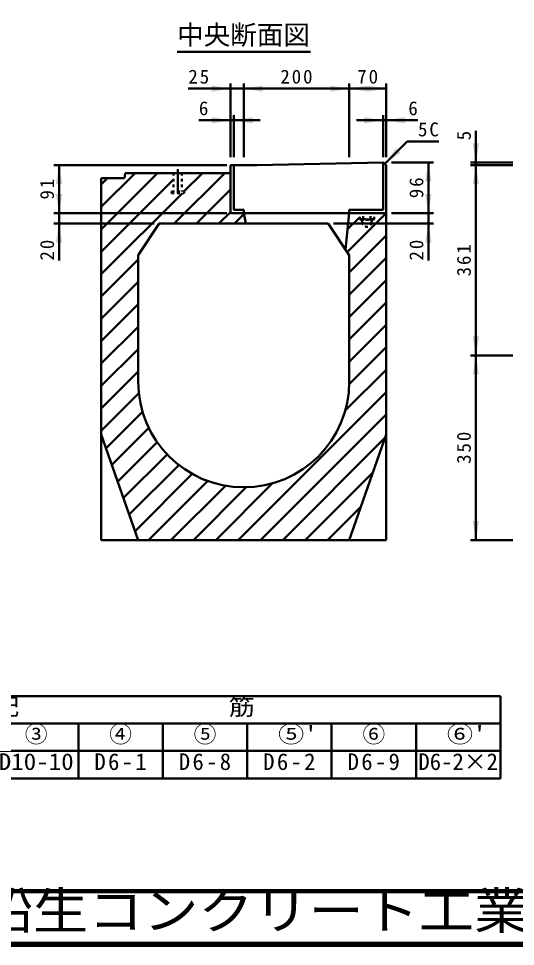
# Model space of a CAD drawing. Units: millimetres, scale not verified. Extents: x 100 to 4105, y 100 to 2870.
# Drawn here: x 973 to 1915, y 100 to 1860 of the extents above; entities that cross this region are included whole.
import ezdxf
from ezdxf.enums import TextEntityAlignment as Align

# ---------------------------------------------------------------- set-up
doc = ezdxf.new("R2010")
doc.units = ezdxf.units.MM
doc.header["$LTSCALE"] = 5
doc.linetypes.add('USER1', pattern=[2.2, 1, -1.2])
doc.linetypes.add('USER2', pattern=[13.4, 10, -1.2, 1, -1.2])
doc.layers.add('V-nasSTD', color=7, linetype='Continuous', lineweight=35)
doc.styles.add('ＭＳ ゴシック', font='')
doc.styles.get('ＭＳ ゴシック').set_extended_font_data('MS Gothic')

msp = doc.modelspace()

# ---------------------------------------------------------------- hatches: boundary and pattern name
at = {"layer": 'V-nasSTD'}
for points in [[(1339.172, 1720.691), (1375.172, 1726.691), (1339.172, 1732.691)], [(1436.172, 1720.691), (1400.172, 1726.691), (1436.172, 1732.691)], [(1564.172, 1732.691), (1600.172, 1726.691), (1564.172, 1720.691)], [(1636.172, 1720.691), (1600.172, 1726.691), (1636.172, 1732.691)], [(1634.172, 1732.691), (1670.172, 1726.691), (1634.172, 1720.691)], [(1339.172, 1660.691), (1375.172, 1666.691), (1339.172, 1672.691)], [(1417.172, 1660.691), (1381.172, 1666.691), (1417.172, 1672.691)], [(1628.172, 1672.691), (1664.172, 1666.691), (1628.172, 1660.691)], [(1706.172, 1660.691), (1670.172, 1666.691), (1706.172, 1672.691)], [(1834.172, 1622.691), (1840.172, 1586.691), (1846.172, 1622.691)], [(1688.885, 1613.889), (1667.672, 1584.191), (1697.37, 1605.404)], [(1756.172, 1550.691), (1750.172, 1586.691), (1744.172, 1550.691)], [(1044.172, 1545.691), (1050.172, 1581.691), (1056.172, 1545.691)], [(1846.172, 1545.691), (1840.172, 1581.691), (1834.172, 1545.691)], [(1056.172, 1526.691), (1050.172, 1490.691), (1044.172, 1526.691)], [(1744.172, 1526.691), (1750.172, 1490.691), (1756.172, 1526.691)], [(1056.172, 1434.691), (1050.172, 1470.691), (1044.172, 1434.691)], [(1756.172, 1434.691), (1750.172, 1470.691), (1744.172, 1434.691)], [(1834.172, 1256.691), (1840.172, 1220.691), (1846.172, 1256.691)], [(1846.172, 1184.691), (1840.172, 1220.691), (1834.172, 1184.691)], [(1834.172, 906.691), (1840.172, 870.691), (1846.172, 906.691)]]:
    msp.add_hatch(color=256, dxfattribs=at).paths.add_polyline_path(points)

# ---------------------------------------------------------------- linework, layer by layer
at = {"layer": 'V-nasSTD', "lineweight": 50}
for p, q in [((1273.769, 1796.691), (1526.575, 1796.691)), ((1295.172, 1726.691), (1375.172, 1726.691)), ((1375.172, 1596.691), (1375.172, 1736.691)), ((1400.172, 1726.691), (1375.172, 1726.691)), ((1400.172, 1596.691), (1400.172, 1736.691)), ((1600.172, 1726.691), (1400.172, 1726.691)), ((1600.172, 1596.691), (1600.172, 1736.691)), ((1670.172, 1726.691), (1600.172, 1726.691)), ((1670.172, 1596.691), (1670.172, 1736.691)), ((1381.172, 1596.691), (1381.172, 1676.691)), ((1664.172, 1596.691), (1664.172, 1676.691)), ((1315.172, 1666.691), (1375.172, 1666.691)), ((1375.172, 1666.691), (1381.172, 1666.691)), ((1431.172, 1666.691), (1381.172, 1666.691)), ((1614.172, 1666.691), (1664.172, 1666.691)), ((1664.172, 1666.691), (1670.172, 1666.691)), ((1730.172, 1666.691), (1670.172, 1666.691)), ((1840.172, 1646.691), (1840.172, 1586.691)), ((1710.098, 1626.617), (1667.672, 1584.191)), ((1710.098, 1626.617), (1770.098, 1626.617)), ((1425.172, 1581.691), (1664.172, 1586.691)), ((1664.172, 1586.691), (1664.172, 1496.691)), ((1664.172, 1586.691), (1665.172, 1586.691)), ((1665.172, 1586.691), (1670.172, 1581.691)), ((1680.172, 1586.691), (1760.172, 1586.691)), ((1750.172, 1490.691), (1750.172, 1586.691)), ((1910.172, 1586.691), (1830.172, 1586.691)), ((1840.172, 1581.691), (1840.172, 1586.691)), ((1368.172, 1581.691), (1040.172, 1581.691)), ((1050.172, 1490.691), (1050.172, 1581.691)), ((1130.172, 1459.845), (1237.018, 1566.691)), ((1130.172, 1502.271), (1194.592, 1566.691)), ((1175.172, 1566.691), (1174.172, 1556.691)), ((1375.172, 1566.691), (1175.172, 1566.691)), ((1268.297, 1470.691), (1364.297, 1566.691)), ((1286.871, 1531.691), (1321.871, 1566.691)), ((1375.172, 1581.691), (1425.172, 1581.691)), ((1375.172, 1581.691), (1375.172, 1490.691)), ((1375.172, 1490.691), (1375.172, 1566.691)), ((1375.172, 1490.691), (1375.172, 1566.691)), ((1381.172, 1581.691), (1381.172, 1496.691)), ((1670.172, 1490.691), (1670.172, 1581.691)), ((1670.172, 1581.691), (1670.172, 1490.691)), ((1670.172, 870.691), (1670.172, 1581.191)), ((1910.172, 1581.691), (1830.172, 1581.691)), ((1840.172, 1220.691), (1840.172, 1581.691)), ((1130.172, 870.691), (1130.172, 1556.691)), ((1130.172, 1556.691), (1174.172, 1556.691)), ((1130.172, 1544.697), (1142.165, 1556.691)), ((1130.172, 1417.418), (1267.172, 1554.418)), ((1310.724, 1470.691), (1375.172, 1535.139)), ((1130.172, 1374.992), (1283.871, 1528.691)), ((1381.172, 1496.691), (1400.172, 1496.691)), ((1400.172, 1496.691), (1400.172, 1490.691)), ((1664.172, 1496.691), (1600.172, 1496.691)), ((1600.172, 1496.691), (1600.172, 1490.691)), ((1368.172, 1490.691), (1040.172, 1490.691)), ((1050.172, 1470.691), (1050.172, 1490.691)), ((1353.15, 1470.691), (1375.172, 1492.712)), ((1375.172, 1490.691), (1400.172, 1490.691)), ((1382.613, 1470.691), (1400.57, 1488.648)), ((1400.172, 1490.691), (1404.072, 1470.691)), ((1600.172, 1490.691), (1400.172, 1490.691)), ((1600.172, 1490.691), (1593.001, 1421.447)), ((1596.157, 1416.713), (1670.135, 1490.691)), ((1596.991, 1459.973), (1620.172, 1483.154)), ((1670.172, 1490.691), (1600.172, 1490.691)), ((1680.172, 1490.691), (1760.172, 1490.691)), ((1750.172, 1470.691), (1750.172, 1490.691)), ((1230.172, 1470.691), (1040.172, 1470.691)), ((1050.172, 1400.691), (1050.172, 1470.691)), ((1240.172, 1470.691), (1200.172, 1410.691)), ((1240.172, 1470.691), (1560.172, 1470.691)), ((1560.172, 1470.691), (1600.172, 1410.691)), ((1570.172, 1470.691), (1760.172, 1470.691)), ((1750.172, 1400.691), (1750.172, 1470.691)), ((1600.172, 1378.301), (1670.172, 1448.301)), ((1200.172, 1410.691), (1200.172, 1170.691)), ((1600.172, 1410.691), (1600.172, 1170.691)), ((1130.172, 1332.565), (1200.172, 1402.565)), ((1600.172, 1335.875), (1670.172, 1405.875)), ((1130.172, 1290.139), (1200.172, 1360.139)), ((1600.172, 1293.448), (1670.172, 1363.448)), ((1600.172, 1251.022), (1670.172, 1321.022)), ((1130.172, 1247.712), (1200.172, 1317.712)), ((1130.172, 1247.712), (1200.172, 1317.712)), ((1130.172, 1205.286), (1200.172, 1275.286)), ((1600.172, 1208.596), (1670.172, 1278.596)), ((1200.172, 1232.86), (1130.172, 1162.86)), ((1600.12, 1166.117), (1670.172, 1236.169)), ((1910.172, 1220.691), (1830.172, 1220.691)), ((1840.172, 870.691), (1840.172, 1220.691)), ((1200.172, 1190.433), (1130.172, 1120.433)), ((1592.596, 1116.167), (1670.172, 1193.743)), ((1201.333, 1149.168), (1130.172, 1078.007)), ((1389.546, 870.691), (1670.172, 1151.316)), ((1208.424, 1113.833), (1139.275, 1044.683)), ((1431.973, 870.691), (1670.172, 1108.89)), ((1220.289, 1083.271), (1150.274, 1013.256)), ((1130.172, 1070.691), (1200.172, 870.691)), ((1161.273, 981.829), (1235.963, 1056.518)), ((1474.399, 870.691), (1667.896, 1064.187)), ((1670.172, 1070.691), (1600.172, 870.691)), ((1172.273, 950.402), (1254.997, 1033.126)), ((1183.272, 918.975), (1277.234, 1012.937)), ((1194.272, 887.548), (1302.748, 996.024)), ((1516.826, 870.691), (1645.051, 998.916)), ((1219.841, 870.691), (1331.866, 982.717)), ((1262.267, 870.691), (1365.326, 973.75)), ((1304.694, 870.691), (1404.746, 970.743)), ((1347.12, 870.691), (1454.695, 978.266)), ((1559.252, 870.691), (1622.206, 933.645)), ((1130.172, 870.691), (1670.172, 870.691)), ((1910.172, 870.691), (1830.172, 870.691)), ((926.803, 574.682), (1086.803, 574.682)), ((1086.803, 574.682), (1246.803, 574.682)), ((1406.803, 574.682), (1246.803, 574.682)), ((1566.803, 574.682), (1406.803, 574.682)), ((1726.803, 574.682), (1566.803, 574.682)), ((1886.803, 574.682), (1726.803, 574.682)), ((1886.803, 522.682), (1886.803, 574.682)), ((926.803, 522.682), (1086.803, 522.682)), ((1086.803, 522.682), (1246.803, 522.682)), ((1086.803, 470.682), (1086.803, 522.682)), ((1086.803, 522.682), (1086.803, 470.682)), ((1246.803, 470.682), (1246.803, 522.682)), ((1246.803, 522.682), (1406.803, 522.682)), ((1406.803, 522.682), (1566.803, 522.682)), ((1406.803, 470.682), (1406.803, 522.682)), ((1406.803, 522.682), (1406.803, 470.682)), ((1566.803, 522.682), (1726.803, 522.682)), ((1566.803, 470.682), (1566.803, 522.682)), ((1566.803, 522.682), (1566.803, 470.682)), ((1726.803, 522.682), (1886.803, 522.682)), ((1726.803, 470.682), (1726.803, 522.682)), ((1726.803, 522.682), (1726.803, 470.682)), ((1886.803, 470.682), (1886.803, 522.682)), ((926.803, 470.682), (1086.803, 470.682)), ((1086.803, 470.682), (1246.803, 470.682)), ((1086.803, 418.682), (1086.803, 470.682)), ((1086.803, 470.682), (1086.803, 418.682)), ((1246.803, 418.682), (1246.803, 470.682)), ((1246.803, 470.682), (1406.803, 470.682)), ((1406.803, 470.682), (1566.803, 470.682)), ((1406.803, 418.682), (1406.803, 470.682)), ((1406.803, 470.682), (1406.803, 418.682)), ((1566.803, 470.682), (1726.803, 470.682)), ((1566.803, 418.682), (1566.803, 470.682)), ((1566.803, 470.682), (1566.803, 418.682)), ((1726.803, 470.682), (1886.803, 470.682)), ((1726.803, 418.682), (1726.803, 470.682)), ((1726.803, 470.682), (1726.803, 418.682)), ((1886.803, 418.682), (1886.803, 470.682)), ((926.803, 418.682), (1086.803, 418.682)), ((1086.803, 418.682), (1246.803, 418.682)), ((1246.803, 418.682), (1406.803, 418.682)), ((1406.803, 418.682), (1566.803, 418.682)), ((1566.803, 418.682), (1726.803, 418.682)), ((1726.803, 418.682), (1886.803, 418.682))]:
    msp.add_line(p, q, dxfattribs=at)
at = {"layer": 'V-nasSTD', "linetype": 'USER1', "lineweight": 50}
for p, q in [((1267.172, 1566.691), (1267.172, 1531.691)), ((1283.172, 1566.691), (1283.172, 1531.691)), ((1263.172, 1531.691), (1287.172, 1531.691)), ((1263.172, 1531.691), (1263.172, 1528.691)), ((1287.172, 1531.691), (1287.172, 1528.691)), ((1263.172, 1528.691), (1287.172, 1528.691)), ((1620.172, 1478.691), (1620.172, 1490.691)), ((1620.172, 1490.691), (1647.172, 1490.691)), ((1620.172, 1478.691), (1647.172, 1478.691)), ((1622.172, 1477.691), (1621.972, 1478.691)), ((1626.672, 1479.691), (1626.672, 1490.691)), ((1640.672, 1479.691), (1640.672, 1490.691)), ((1645.172, 1477.691), (1645.372, 1478.691)), ((1647.172, 1478.691), (1647.172, 1490.691)), ((1622.172, 1477.691), (1645.172, 1477.691)), ((1624.672, 1473.691), (1624.672, 1477.691)), ((1642.672, 1473.691), (1642.672, 1477.691))]:
    msp.add_line(p, q, dxfattribs=at)
at = {"layer": 'V-nasSTD', "linetype": 'USER2', "lineweight": 50}
msp.add_line((1275.172, 1573.691), (1275.172, 1528.691), dxfattribs=at)
at = {"layer": 'V-nasSTD', "lineweight": 100}
for p, q in [((105, 205), (4100, 205)), ((105, 205), (4100, 205)), ((105, 205), (4100, 205)), ((105, 105), (4100, 105)), ((105, 105), (4100, 105)), ((105, 105), (4100, 105))]:
    msp.add_line(p, q, dxfattribs=at)
at = {"layer": 'V-nasSTD', "lineweight": 13}
msp.add_lwpolyline([(100, 100), (100, 2870), (4105, 2870), (4105, 100)], close=True, dxfattribs=at)
at = {"layer": 'V-nasSTD', "linetype": 'USER1', "lineweight": 50}
for centre, radius, start, end in [((1619.672, 1503.691), 25, 271.14576, 286.2602), ((1633.672, 1503.691), 25, 253.7398, 286.2602), ((1647.672, 1503.691), 25, 253.7398, 268.85424), ((1633.672, 1473.691), 9, 180, 0)]:
    msp.add_arc(centre, radius, start, end, dxfattribs=at)
at = {"layer": 'V-nasSTD', "lineweight": 50}
for start, end in [(180, 270), (270, 0)]:
    msp.add_arc((1400.172, 1170.691), 200, start, end, dxfattribs=at)

# ---------------------------------------------------------------- texts
at = {"layer": 'V-nasSTD', "style": 'ＭＳ ゴシック'}
for s, height, p in [('中央断面図', 36.95, (1273.769, 1847.091)), ('6', 26.39, (1315.172, 1702.691)), ('6', 26.39, (1712.172, 1702.691)), ('③', 31.67, (985.203, 518.282)), ('④', 31.67, (1145.203, 518.282)), ('⑤', 31.67, (1305.203, 518.282)), ('⑥', 31.67, (1625.203, 518.282)), ('D6-2×2', 31.67, (1731.203, 466.282))]:
    msp.add_text(s, height=height, dxfattribs=at).set_placement(p, align=Align.TOP_LEFT)
msp.add_text('5', height=26.39, rotation=90, dxfattribs=at).set_placement((1804.172, 1628.691), align=Align.TOP_LEFT)
for s, height, width, p in [('配\u3000\u3000\u3000\u3000      \u3000筋', 31.67, 1.15, (924.883, 570.282)), ("⑤'", 31.67, 1.15, (1465.203, 518.282)), ("⑥'", 31.67, 1.15, (1785.203, 518.282)), ('D10-10', 31.67, 1.1, (935.753, 466.282)), ('株式会社船生コンクリート工業', 69.65, 1.1, (478.279, 202.55))]:
    msp.add_text(s, height=height, dxfattribs=dict(at, width=width)).set_placement(p, align=Align.TOP_LEFT)
at = {"layer": 'V-nasSTD', "attachment_point": 1, "style": 'ＭＳ ゴシック'}
for s, insert, char_height in [('\\T1.2;25', (1295.172, 1762.691), 26.39), ('\\T1.2;200', (1469.572, 1762.691), 26.39), ('\\T1.2;70', (1615.372, 1762.691), 26.39), ('\\T1.2;5C', (1730.498, 1662.617), 26.39), ('\\T1.2;D6-1', (1117.123, 466.282), 31.67), ('\\T1.2;D6-8', (1277.123, 466.282), 31.67), ('\\T1.2;D6-2', (1437.123, 466.282), 31.67), ('\\T1.2;D6-9', (1597.123, 466.282), 31.67)]:
    msp.add_mtext(s, dxfattribs=dict(at, insert=insert, char_height=char_height))
at = {"layer": 'V-nasSTD', "char_height": 26.39, "attachment_point": 1, "rotation": 90, "style": 'ＭＳ ゴシック'}
for s, insert in [('\\T1.2;91', (1014.172, 1516.391)), ('\\T1.2;96', (1714.172, 1518.891)), ('\\T1.2;20', (1014.172, 1400.691)), ('\\T1.2;20', (1714.172, 1400.691)), ('\\T1.2;361', (1804.172, 1370.591)), ('\\T1.2;350', (1804.172, 1015.091))]:
    msp.add_mtext(s, dxfattribs=dict(at, insert=insert))

doc.saveas('drawing.dxf')
